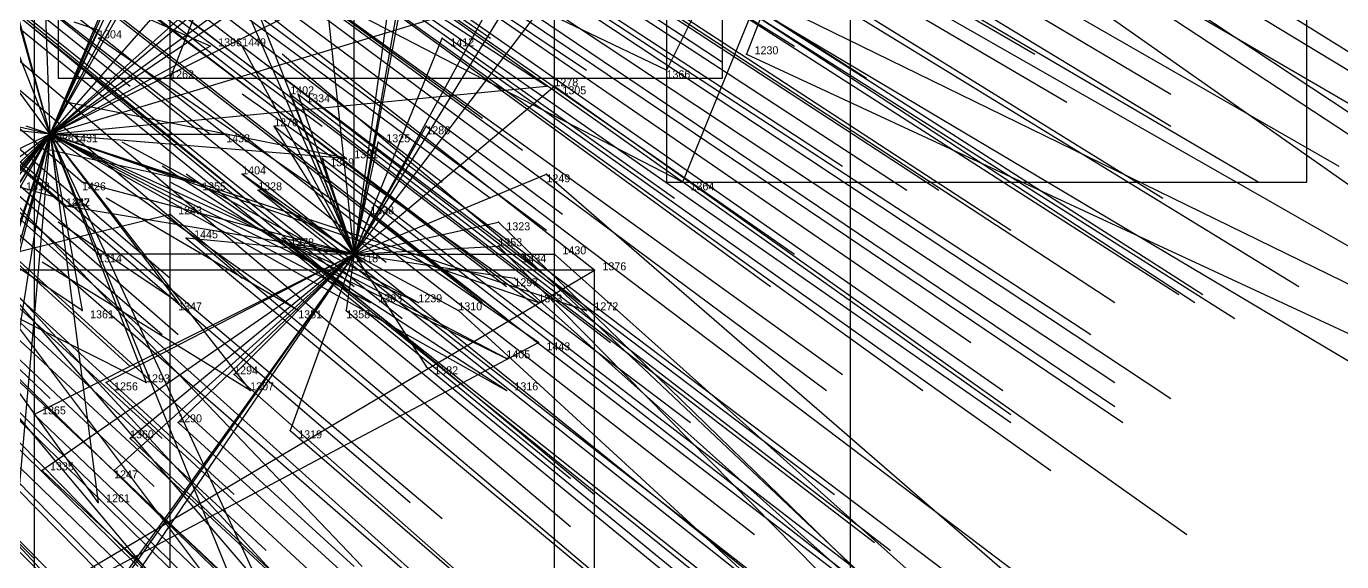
# Model space of a CAD drawing. Extents: x -0.5 to 0.59, y -0.5 to 0.59.
# Drawn here: x 0.327 to 0.4913, y -0.3344 to -0.2675 of the extents above; entities that cross this region are included whole.
import ezdxf

# ---------------------------------------------------------------- set-up
doc = ezdxf.new("R2010")
doc.units = 0
for name, color, linetype in [('Clients', 3, 'CONTINUOUS'), ('Facilities', 3, 'CONTINUOUS'), ('Facilities_lines', 3, 'CONTINUOUS'), ('Min_max_boxes', 1, 'CONTINUOUS'), ('Normals', 1, 'CONTINUOUS'), ('Source_points', 5, 'CONTINUOUS'), ('Text', 3, 'CONTINUOUS')]:
    doc.layers.add(name, color=color, linetype=linetype)

msp = doc.modelspace()

# ---------------------------------------------------------------- linework, layer by layer
at = {"layer": 'Clients', "color": 5}
for p in [(0.336, -0.268, -1.25), (0.379, -0.269, -1.163), (0.35, -0.27, -1.25), (0.354, -0.27, -1.112), (0.417, -0.271, -1.244), (0.345, -0.274, -1.101), (0.407, -0.273, -1.25), (0.36, -0.276, -1.132), (0.361, -0.276, -1.136), (0.392, -0.275, -1.25), (0.393, -0.275, -1.2), (0.358, -0.28, -1.135), (0.377, -0.28, -1.174), (0.333, -0.282, -1.25), (0.352, -0.281, -1.25), (0.371, -0.282, -1.166), (0.364, -0.284, -1.155), (0.367, -0.284, -1.25), (0.334, -0.287, -1.101), (0.348, -0.287, -1.25), (0.354, -0.286, -1.137), (0.392, -0.286, -1.213), (0.409, -0.287, -1.25), (0.331, -0.289, -1.25), (0.356, -0.288, -1.144), (0.332, -0.29, -1.101), (0.345, -0.291, -1.129), (0.37, -0.291, -1.176), (0.386, -0.292, -1.211), (0.347, -0.294, -1.137), (0.359, -0.294, -1.161), (0.36, -0.295, -1.163), (0.386, -0.295, -1.214), (0.336, -0.296, -1.119), (0.389, -0.296, -1.221), (0.393, -0.296, -1.23), (0.388, -0.299, -1.225), (0.398, -0.298, -1.244), (0.346, -0.302, -1.25), (0.37, -0.302, -1.25), (0.376, -0.302, -1.25), (0.391, -0.302, -1.25), (0.334, -0.303, -1.25), (0.361, -0.303, -1.25), (0.367, -0.303, -1.189), (0.381, -0.303, -1.216), (0.397, -0.303, -1.25), (0.391, -0.307, -1.243), (0.377, -0.31, -1.221), (0.387, -0.309, -1.25), (0.337, -0.312, -1.149), (0.342, -0.312, -1.25), (0.353, -0.311, -1.175), (0.355, -0.313, -1.25), (0.387, -0.313, -1.245), (0.328, -0.316, -1.138), (0.346, -0.317, -1.172), (0.36, -0.318, -1.201), (0.34, -0.319, -1.165), (0.329, -0.323, -1.153), (0.338, -0.323, -1.169), (0.336, -0.327, -1.25)]:
    msp.add_point(p, dxfattribs=at)
at = {"layer": 'Facilities', "color": 3}
for p in [(0.33, -0.281, -1.25), (0.368, -0.296, -1.181)]:
    msp.add_point(p, dxfattribs=at)
at = {"layer": 'Facilities_lines', "color": 3}
for p, q in [((0.33, -0.281, -1.25), (0.43, -0.167, -1.25)), ((0.448, -0.191, -1.217), (0.407, -0.273, -1.25)), ((0.448, -0.191, -1.217), (0.409, -0.287, -1.25)), ((0.448, -0.191, -1.217), (0.417, -0.271, -1.244)), ((0.33, -0.281, -1.25), (0.378, -0.197, -1.25)), ((0.373, -0.202, -1.059), (0.345, -0.274, -1.101)), ((0.33, -0.281, -1.25), (0.407, -0.212, -1.25)), ((0.33, -0.281, -1.25), (0.357, -0.219, -1.25)), ((0.33, -0.281, -1.25), (0.395, -0.226, -1.25)), ((0.33, -0.281, -1.25), (0.404, -0.227, -1.25)), ((0.33, -0.281, -1.25), (0.406, -0.23, -1.25)), ((0.33, -0.281, -1.25), (0.352, -0.234, -1.25)), ((0.33, -0.281, -1.25), (0.348, -0.238, -1.25)), ((0.33, -0.281, -1.25), (0.319, -0.24, -1.25)), ((0.368, -0.296, -1.181), (0.347, -0.243, -1.058)), ((0.368, -0.296, -1.181), (0.346, -0.246, -1.06)), ((0.33, -0.281, -1.25), (0.346, -0.251, -1.25)), ((0.33, -0.281, -1.25), (0.329, -0.252, -1.25)), ((0.368, -0.296, -1.181), (0.368, -0.254, -1.119)), ((0.33, -0.281, -1.25), (0.311, -0.255, -1.25)), ((0.33, -0.281, -1.25), (0.323, -0.256, -1.25)), ((0.33, -0.281, -1.25), (0.321, -0.258, -1.25)), ((0.368, -0.296, -1.181), (0.364, -0.259, -1.117)), ((0.368, -0.296, -1.181), (0.373, -0.26, -1.138)), ((0.368, -0.296, -1.181), (0.374, -0.262, -1.143)), ((0.33, -0.281, -1.25), (0.366, -0.263, -1.25)), ((0.368, -0.296, -1.181), (0.386, -0.263, -1.168)), ((0.368, -0.296, -1.181), (0.393, -0.263, -1.181)), ((0.368, -0.296, -1.181), (0.374, -0.264, -1.143)), ((0.33, -0.281, -1.25), (0.383, -0.265, -1.25)), ((0.368, -0.296, -1.181), (0.387, -0.265, -1.172)), ((0.33, -0.281, -1.25), (0.336, -0.268, -1.25)), ((0.368, -0.296, -1.181), (0.379, -0.269, -1.163)), ((0.33, -0.281, -1.25), (0.35, -0.27, -1.25)), ((0.368, -0.296, -1.181), (0.354, -0.27, -1.112)), ((0.33, -0.281, -1.25), (0.3, -0.274, -1.25)), ((0.33, -0.281, -1.25), (0.284, -0.276, -1.25)), ((0.33, -0.281, -1.25), (0.392, -0.275, -1.25)), ((0.368, -0.296, -1.181), (0.36, -0.276, -1.132)), ((0.368, -0.296, -1.181), (0.361, -0.276, -1.136)), ((0.368, -0.296, -1.181), (0.393, -0.275, -1.2)), ((0.368, -0.296, -1.181), (0.358, -0.28, -1.135)), ((0.368, -0.296, -1.181), (0.377, -0.28, -1.174)), ((0.33, -0.281, -1.25), (0.21, -0.392, -1.25)), ((0.33, -0.281, -1.25), (0.252, -0.362, -1.25)), ((0.33, -0.281, -1.25), (0.272, -0.346, -1.25)), ((0.33, -0.281, -1.25), (0.275, -0.353, -1.25)), ((0.33, -0.281, -1.25), (0.275, -0.367, -1.25)), ((0.33, -0.281, -1.25), (0.279, -0.371, -1.25)), ((0.33, -0.281, -1.25), (0.294, -0.298, -1.25)), ((0.33, -0.281, -1.25), (0.304, -0.312, -1.25)), ((0.33, -0.281, -1.25), (0.308, -0.344, -1.25)), ((0.33, -0.281, -1.25), (0.31, -0.352, -1.25)), ((0.33, -0.281, -1.25), (0.311, -0.338, -1.25)), ((0.33, -0.281, -1.25), (0.313, -0.308, -1.25)), ((0.33, -0.281, -1.25), (0.314, -0.293, -1.25)), ((0.33, -0.281, -1.25), (0.318, -0.327, -1.25)), ((0.33, -0.281, -1.25), (0.324, -0.319, -1.25)), ((0.33, -0.281, -1.25), (0.325, -0.338, -1.25)), ((0.33, -0.281, -1.25), (0.331, -0.289, -1.25)), ((0.33, -0.281, -1.25), (0.376, -0.302, -1.25)), ((0.33, -0.281, -1.25), (0.348, -0.287, -1.25)), ((0.33, -0.281, -1.25), (0.336, -0.327, -1.25)), ((0.33, -0.281, -1.25), (0.397, -0.303, -1.25)), ((0.33, -0.281, -1.25), (0.342, -0.312, -1.25)), ((0.33, -0.281, -1.25), (0.37, -0.302, -1.25)), ((0.33, -0.281, -1.25), (0.355, -0.313, -1.25)), ((0.33, -0.281, -1.25), (0.356, -0.337, -1.25)), ((0.33, -0.281, -1.25), (0.387, -0.313, -1.245)), ((0.33, -0.281, -1.25), (0.367, -0.284, -1.25)), ((0.33, -0.281, -1.25), (0.346, -0.302, -1.25)), ((0.33, -0.281, -1.25), (0.361, -0.303, -1.25)), ((0.33, -0.281, -1.25), (0.391, -0.302, -1.25)), ((0.33, -0.281, -1.25), (0.334, -0.303, -1.25)), ((0.33, -0.281, -1.25), (0.387, -0.309, -1.25)), ((0.33, -0.281, -1.25), (0.356, -0.345, -1.25)), ((0.33, -0.281, -1.25), (0.333, -0.282, -1.25)), ((0.33, -0.281, -1.25), (0.352, -0.281, -1.25)), ((0.368, -0.296, -1.181), (0.371, -0.282, -1.166)), ((0.368, -0.296, -1.181), (0.364, -0.284, -1.155)), ((0.368, -0.296, -1.181), (0.334, -0.287, -1.101)), ((0.368, -0.296, -1.181), (0.354, -0.286, -1.137)), ((0.368, -0.296, -1.181), (0.392, -0.286, -1.213)), ((0.368, -0.296, -1.181), (0.356, -0.288, -1.144)), ((0.368, -0.296, -1.181), (0.332, -0.29, -1.101)), ((0.288, -0.305, -1.05), (0.345, -0.291, -1.129)), ((0.368, -0.296, -1.181), (0.37, -0.291, -1.176)), ((0.368, -0.296, -1.181), (0.386, -0.292, -1.211)), ((0.368, -0.296, -1.181), (0.347, -0.294, -1.137)), ((0.368, -0.296, -1.181), (0.359, -0.294, -1.161)), ((0.368, -0.296, -1.181), (0.36, -0.295, -1.163)), ((0.368, -0.296, -1.181), (0.386, -0.295, -1.214)), ((0.368, -0.296, -1.181), (0.328, -0.316, -1.138)), ((0.368, -0.296, -1.181), (0.329, -0.323, -1.153)), ((0.368, -0.296, -1.181), (0.334, -0.344, -1.199)), ((0.368, -0.296, -1.181), (0.335, -0.342, -1.197)), ((0.368, -0.296, -1.181), (0.336, -0.296, -1.119)), ((0.368, -0.296, -1.181), (0.336, -0.343, -1.2)), ((0.368, -0.296, -1.181), (0.337, -0.312, -1.149)), ((0.368, -0.296, -1.181), (0.338, -0.323, -1.169)), ((0.368, -0.296, -1.181), (0.34, -0.319, -1.165)), ((0.368, -0.296, -1.181), (0.346, -0.317, -1.172)), ((0.368, -0.296, -1.181), (0.353, -0.311, -1.175)), ((0.368, -0.296, -1.181), (0.36, -0.318, -1.201)), ((0.368, -0.296, -1.181), (0.367, -0.303, -1.189)), ((0.368, -0.296, -1.181), (0.388, -0.299, -1.225)), ((0.368, -0.296, -1.181), (0.381, -0.303, -1.216)), ((0.368, -0.296, -1.181), (0.377, -0.31, -1.221)), ((0.368, -0.296, -1.181), (0.393, -0.296, -1.23)), ((0.368, -0.296, -1.181), (0.389, -0.296, -1.221)), ((0.31, -0.35, -1.25), (0.398, -0.298, -1.244)), ((0.31, -0.35, -1.25), (0.391, -0.307, -1.243))]:
    msp.add_line(p, q, dxfattribs=at)
at = {"layer": 'Min_max_boxes', "color": 1}
for p, q in [((0.407, -0.107, -1.25), (0.407, -0.287, -1.25)), ((0.407, -0.107, -1.176), (0.407, -0.287, -1.176)), ((0.487, -0.287, -1.25), (0.487, -0.107, -1.25)), ((0.487, -0.287, -1.176), (0.487, -0.107, -1.176)), ((0.331, -0.15, -1.183), (0.331, -0.274, -1.183)), ((0.331, -0.15, -0.982), (0.331, -0.274, -0.982)), ((0.414, -0.274, -1.183), (0.414, -0.15, -1.183)), ((0.414, -0.274, -0.982), (0.414, -0.15, -0.982)), ((0.43, -0.392, -1.25), (0.43, -0.167, -1.25)), ((0.43, -0.392, -1.245), (0.43, -0.167, -1.245)), ((0.328, -0.243, -1.23), (0.328, -0.344, -1.23)), ((0.328, -0.243, -1.058), (0.328, -0.344, -1.058)), ((0.393, -0.344, -1.23), (0.393, -0.243, -1.23)), ((0.393, -0.344, -1.058), (0.393, -0.243, -1.058)), ((0.345, -0.349, -1.145), (0.345, -0.247, -1.145)), ((0.345, -0.349, -0.907), (0.345, -0.247, -0.907)), ((0.331, -0.274, -1.183), (0.414, -0.274, -1.183)), ((0.331, -0.274, -0.982), (0.414, -0.274, -0.982)), ((0.331, -0.274, -1.183), (0.331, -0.274, -0.982)), ((0.414, -0.274, -1.183), (0.414, -0.274, -0.982)), ((0.407, -0.287, -1.25), (0.487, -0.287, -1.25)), ((0.407, -0.287, -1.176), (0.487, -0.287, -1.176)), ((0.407, -0.287, -1.25), (0.407, -0.287, -1.176)), ((0.487, -0.287, -1.25), (0.487, -0.287, -1.176)), ((0.398, -0.298, -1.25), (0.163, -0.298, -1.25)), ((0.398, -0.298, -1.227), (0.163, -0.298, -1.227)), ((0.398, -0.43, -1.25), (0.398, -0.298, -1.25)), ((0.398, -0.43, -1.227), (0.398, -0.298, -1.227)), ((0.398, -0.298, -1.25), (0.398, -0.298, -1.227))]:
    msp.add_line(p, q, dxfattribs=at)
at = {"layer": 'Normals', "color": 1}
for p, q in [((0.267, -0.216, -0.86), (0.34, -0.275, -0.823)), ((0.309, -0.216, -0.942), (0.385, -0.269, -0.905)), ((0.283, -0.218, -0.894), (0.357, -0.274, -0.857)), ((0.32, -0.221, -0.971), (0.397, -0.273, -0.934)), ((0.337, -0.221, -1.006), (0.414, -0.272, -0.969)), ((0.345, -0.221, -1.023), (0.423, -0.27, -0.986)), ((0.277, -0.224, -0.89), (0.35, -0.281, -0.853)), ((0.29, -0.225, -0.917), (0.364, -0.28, -0.879)), ((0.309, -0.224, -0.955), (0.384, -0.279, -0.917)), ((0.354, -0.224, -1.047), (0.432, -0.274, -1.01)), ((0.373, -0.224, -1.088), (0.453, -0.271, -1.051)), ((0.334, -0.287, -1.101), (0.264, -0.227, -1.139)), ((0.294, -0.227, -0.928), (0.367, -0.284, -0.891)), ((0.314, -0.228, -0.97), (0.389, -0.283, -0.933)), ((0.332, -0.29, -1.101), (0.262, -0.229, -1.139)), ((0.377, -0.23, -1.105), (0.457, -0.277, -1.068)), ((0.391, -0.229, -1.132), (0.47, -0.276, -1.095)), ((0.306, -0.231, -0.958), (0.379, -0.287, -0.92)), ((0.423, -0.231, -1.206), (0.507, -0.282, -1.186)), ((0.286, -0.233, -0.923), (0.358, -0.292, -0.885)), ((0.391, -0.232, -1.136), (0.47, -0.28, -1.098)), ((0.311, -0.234, -0.973), (0.385, -0.289, -0.936)), ((0.351, -0.234, -1.056), (0.429, -0.285, -1.018)), ((0.336, -0.296, -1.119), (0.266, -0.235, -1.156)), ((0.32, -0.236, -0.993), (0.394, -0.291, -0.957)), ((0.332, -0.235, -1.017), (0.408, -0.289, -0.98)), ((0.42, -0.235, -1.203), (0.504, -0.284, -1.181)), ((0.435, -0.235, -1.236), (0.52, -0.288, -1.244)), ((0.274, -0.238, -0.909), (0.345, -0.299, -0.872)), ((0.317, -0.237, -0.99), (0.392, -0.293, -0.953)), ((0.359, -0.237, -1.076), (0.437, -0.288, -1.039)), ((0.363, -0.237, -1.084), (0.441, -0.288, -1.046)), ((0.283, -0.239, -0.925), (0.354, -0.299, -0.888)), ((0.297, -0.239, -0.952), (0.369, -0.297, -0.915)), ((0.299, -0.239, -0.958), (0.372, -0.297, -0.92)), ((0.411, -0.239, -1.187), (0.491, -0.285, -1.15)), ((0.433, -0.239, -1.237), (0.516, -0.294, -1.242)), ((0.39, -0.24, -1.145), (0.469, -0.289, -1.107)), ((0.401, -0.24, -1.169), (0.481, -0.287, -1.131)), ((0.425, -0.24, -1.219), (0.506, -0.297, -1.21)), ((0.296, -0.242, -0.956), (0.368, -0.3, -0.919)), ((0.313, -0.243, -0.991), (0.387, -0.3, -0.955)), ((0.319, -0.243, -1.003), (0.393, -0.3, -0.966)), ((0.347, -0.243, -1.058), (0.423, -0.296, -1.021)), ((0.372, -0.242, -1.109), (0.45, -0.293, -1.072)), ((0.433, -0.242, -1.24), (0.515, -0.296, -1.256)), ((0.274, -0.246, -0.92), (0.344, -0.306, -0.882)), ((0.276, -0.245, -0.922), (0.346, -0.306, -0.885)), ((0.302, -0.246, -0.974), (0.374, -0.304, -0.937)), ((0.311, -0.245, -0.99), (0.384, -0.302, -0.953)), ((0.346, -0.246, -1.06), (0.42, -0.3, -1.022)), ((0.271, -0.247, -0.918), (0.34, -0.31, -0.881)), ((0.314, -0.247, -0.999), (0.387, -0.304, -0.962)), ((0.407, -0.273, -1.25), (0.357, -0.249, -1.167)), ((0.263, -0.25, -0.907), (0.33, -0.314, -0.87)), ((0.327, -0.251, -1.029), (0.4, -0.307, -0.993)), ((0.385, -0.251, -1.15), (0.463, -0.302, -1.113)), ((0.393, -0.251, -1.165), (0.471, -0.301, -1.128)), ((0.395, -0.251, -1.169), (0.473, -0.302, -1.132)), ((0.396, -0.251, -1.171), (0.474, -0.301, -1.134)), ((0.406, -0.251, -1.194), (0.486, -0.3, -1.158)), ((0.368, -0.254, -1.119), (0.445, -0.307, -1.081)), ((0.399, -0.254, -1.183), (0.478, -0.304, -1.146)), ((0.392, -0.275, -1.25), (0.363, -0.256, -1.156)), ((0.382, -0.255, -1.149), (0.46, -0.306, -1.112)), ((0.424, -0.256, -1.238), (0.508, -0.304, -1.264)), ((0.276, -0.257, -0.942), (0.344, -0.319, -0.905)), ((0.354, -0.257, -1.093), (0.429, -0.311, -1.055)), ((0.398, -0.298, -1.244), (0.347, -0.258, -1.167)), ((0.353, -0.258, -1.092), (0.427, -0.313, -1.054)), ((0.409, -0.287, -1.25), (0.353, -0.258, -1.173)), ((0.364, -0.259, -1.117), (0.439, -0.313, -1.079)), ((0.275, -0.261, -0.949), (0.343, -0.325, -0.913)), ((0.336, -0.261, -1.064), (0.41, -0.317, -1.027)), ((0.373, -0.26, -1.138), (0.449, -0.313, -1.1)), ((0.386, -0.261, -1.163), (0.463, -0.312, -1.127)), ((0.411, -0.261, -1.217), (0.495, -0.311, -1.199)), ((0.413, -0.261, -1.221), (0.503, -0.305, -1.216)), ((0.35, -0.27, -1.25), (0.332, -0.262, -1.152)), ((0.374, -0.262, -1.143), (0.45, -0.316, -1.106)), ((0.284, -0.263, -0.968), (0.353, -0.326, -0.931)), ((0.374, -0.264, -1.143), (0.45, -0.317, -1.106)), ((0.386, -0.263, -1.168), (0.463, -0.315, -1.131)), ((0.393, -0.263, -1.181), (0.47, -0.314, -1.144)), ((0.324, -0.266, -1.046), (0.395, -0.324, -1.009)), ((0.387, -0.265, -1.172), (0.464, -0.317, -1.135)), ((0.305, -0.267, -1.012), (0.375, -0.327, -0.975)), ((0.327, -0.267, -1.055), (0.398, -0.326, -1.018)), ((0.336, -0.268, -1.25), (0.333, -0.267, -1.15)), ((0.262, -0.268, -0.937), (0.328, -0.334, -0.9)), ((0.308, -0.269, -1.022), (0.379, -0.329, -0.986)), ((0.391, -0.307, -1.243), (0.336, -0.269, -1.169)), ((0.379, -0.269, -1.163), (0.455, -0.323, -1.126)), ((0.335, -0.342, -1.197), (0.268, -0.27, -1.214)), ((0.275, -0.27, -0.963), (0.341, -0.335, -0.927)), ((0.289, -0.27, -0.989), (0.357, -0.333, -0.951)), ((0.324, -0.27, -1.054), (0.395, -0.33, -1.017)), ((0.354, -0.27, -1.112), (0.428, -0.326, -1.075)), ((0.397, -0.303, -1.25), (0.359, -0.271, -1.164)), ((0.417, -0.271, -1.244), (0.501, -0.31, -1.281)), ((0.274, -0.272, -0.964), (0.34, -0.336, -0.927)), ((0.336, -0.343, -1.2), (0.266, -0.273, -1.21)), ((0.3, -0.273, -1.014), (0.368, -0.335, -0.976)), ((0.359, -0.337, -1.232), (0.3, -0.273, -1.183)), ((0.345, -0.274, -1.101), (0.418, -0.331, -1.063)), ((0.293, -0.276, -1.006), (0.361, -0.339, -0.969)), ((0.306, -0.276, -1.029), (0.376, -0.337, -0.992)), ((0.391, -0.302, -1.25), (0.354, -0.276, -1.161)), ((0.36, -0.276, -1.132), (0.433, -0.332, -1.095)), ((0.361, -0.276, -1.136), (0.435, -0.333, -1.099)), ((0.393, -0.275, -1.2), (0.472, -0.331, -1.173)), ((0.289, -0.277, -1), (0.356, -0.34, -0.962)), ((0.351, -0.346, -1.232), (0.293, -0.277, -1.188)), ((0.31, -0.277, -1.039), (0.379, -0.339, -1.002)), ((0.352, -0.281, -1.25), (0.332, -0.277, -1.152)), ((0.367, -0.284, -1.25), (0.342, -0.279, -1.153)), ((0.33, -0.281, -1.25), (0.327, -0.28, -1.15)), ((0.333, -0.282, -1.25), (0.327, -0.28, -1.15)), ((0.358, -0.28, -1.135), (0.431, -0.337, -1.098)), ((0.377, -0.28, -1.174), (0.451, -0.336, -1.136)), ((0.376, -0.302, -1.25), (0.339, -0.282, -1.159)), ((0.371, -0.282, -1.166), (0.445, -0.338, -1.129)), ((0.348, -0.287, -1.25), (0.33, -0.283, -1.152)), ((0.364, -0.284, -1.155), (0.438, -0.341, -1.118)), ((0.387, -0.313, -1.245), (0.344, -0.285, -1.159)), ((0.331, -0.289, -1.25), (0.324, -0.287, -1.15)), ((0.387, -0.309, -1.25), (0.345, -0.287, -1.162)), ((0.37, -0.302, -1.25), (0.347, -0.286, -1.154)), ((0.354, -0.286, -1.137), (0.427, -0.343, -1.1)), ((0.392, -0.286, -1.213), (0.467, -0.351, -1.198)), ((0.298, -0.288, -1.036), (0.364, -0.353, -0.999)), ((0.361, -0.303, -1.25), (0.337, -0.289, -1.154)), ((0.356, -0.288, -1.144), (0.429, -0.346, -1.107)), ((0.299, -0.29, -1.041), (0.365, -0.355, -1.004)), ((0.369, -0.335, -1.25), (0.326, -0.29, -1.171)), ((0.286, -0.291, -1.02), (0.351, -0.357, -0.982)), ((0.346, -0.302, -1.25), (0.331, -0.292, -1.152)), ((0.345, -0.291, -1.129), (0.416, -0.351, -1.092)), ((0.37, -0.291, -1.176), (0.443, -0.347, -1.139)), ((0.386, -0.292, -1.211), (0.457, -0.361, -1.195)), ((0.308, -0.294, -1.065), (0.375, -0.359, -1.028)), ((0.347, -0.294, -1.137), (0.418, -0.353, -1.1)), ((0.359, -0.294, -1.161), (0.432, -0.352, -1.123)), ((0.297, -0.295, -1.046), (0.362, -0.361, -1.01)), ((0.336, -0.327, -1.25), (0.313, -0.295, -1.158)), ((0.334, -0.303, -1.25), (0.322, -0.295, -1.151)), ((0.36, -0.295, -1.163), (0.432, -0.353, -1.126)), ((0.386, -0.295, -1.214), (0.455, -0.365, -1.199)), ((0.304, -0.297, -1.062), (0.369, -0.363, -1.025)), ((0.356, -0.345, -1.25), (0.32, -0.297, -1.17)), ((0.355, -0.313, -1.25), (0.329, -0.297, -1.155)), ((0.368, -0.296, -1.181), (0.44, -0.354, -1.144)), ((0.389, -0.296, -1.221), (0.461, -0.364, -1.213)), ((0.393, -0.296, -1.23), (0.468, -0.363, -1.231)), ((0.299, -0.298, -1.055), (0.364, -0.364, -1.018)), ((0.388, -0.299, -1.225), (0.463, -0.366, -1.226)), ((0.342, -0.312, -1.25), (0.322, -0.302, -1.152)), ((0.356, -0.337, -1.25), (0.326, -0.302, -1.162)), ((0.367, -0.303, -1.189), (0.44, -0.363, -1.158)), ((0.381, -0.303, -1.216), (0.454, -0.37, -1.205)), ((0.377, -0.31, -1.221), (0.455, -0.374, -1.221)), ((0.337, -0.312, -1.149), (0.405, -0.375, -1.112)), ((0.353, -0.311, -1.175), (0.422, -0.372, -1.138)), ((0.328, -0.316, -1.138), (0.395, -0.38, -1.101)), ((0.346, -0.317, -1.172), (0.414, -0.379, -1.135)), ((0.36, -0.318, -1.201), (0.434, -0.382, -1.182)), ((0.34, -0.319, -1.165), (0.407, -0.382, -1.128)), ((0.329, -0.323, -1.153), (0.397, -0.387, -1.116)), ((0.338, -0.323, -1.169), (0.405, -0.387, -1.132))]:
    msp.add_line(p, q, dxfattribs=at)
at = {"layer": 'Source_points', "color": 5}
for p in [(0.336, -0.268, -1.25), (0.379, -0.269, -1.163), (0.35, -0.27, -1.25), (0.354, -0.27, -1.112), (0.417, -0.271, -1.244), (0.345, -0.274, -1.101), (0.407, -0.273, -1.25), (0.36, -0.276, -1.132), (0.361, -0.276, -1.136), (0.392, -0.275, -1.25), (0.393, -0.275, -1.2), (0.358, -0.28, -1.135), (0.377, -0.28, -1.174), (0.33, -0.281, -1.25), (0.333, -0.282, -1.25), (0.352, -0.281, -1.25), (0.371, -0.282, -1.166), (0.364, -0.284, -1.155), (0.367, -0.284, -1.25), (0.334, -0.287, -1.101), (0.348, -0.287, -1.25), (0.354, -0.286, -1.137), (0.392, -0.286, -1.213), (0.409, -0.287, -1.25), (0.331, -0.289, -1.25), (0.356, -0.288, -1.144), (0.332, -0.29, -1.101), (0.345, -0.291, -1.129), (0.37, -0.291, -1.176), (0.386, -0.292, -1.211), (0.347, -0.294, -1.137), (0.359, -0.294, -1.161), (0.36, -0.295, -1.163), (0.386, -0.295, -1.214), (0.336, -0.296, -1.119), (0.368, -0.296, -1.181), (0.389, -0.296, -1.221), (0.393, -0.296, -1.23), (0.388, -0.299, -1.225), (0.398, -0.298, -1.244), (0.346, -0.302, -1.25), (0.37, -0.302, -1.25), (0.376, -0.302, -1.25), (0.391, -0.302, -1.25), (0.334, -0.303, -1.25), (0.361, -0.303, -1.25), (0.367, -0.303, -1.189), (0.381, -0.303, -1.216), (0.397, -0.303, -1.25), (0.391, -0.307, -1.243), (0.377, -0.31, -1.221), (0.387, -0.309, -1.25), (0.337, -0.312, -1.149), (0.342, -0.312, -1.25), (0.353, -0.311, -1.175), (0.355, -0.313, -1.25), (0.387, -0.313, -1.245), (0.328, -0.316, -1.138), (0.346, -0.317, -1.172), (0.36, -0.318, -1.201), (0.34, -0.319, -1.165), (0.329, -0.323, -1.153), (0.338, -0.323, -1.169), (0.336, -0.327, -1.25)]:
    msp.add_point(p, dxfattribs=at)

# ---------------------------------------------------------------- texts
at = {"layer": 'Text', "color": 3}
for s, p in [('1304', (0.336, -0.269, -1.25)), ('1396', (0.351, -0.27, -1.25)), ('1449', (0.354, -0.27, -1.112)), ('1412', (0.38, -0.27, -1.163)), ('1230', (0.418, -0.271, -1.244)), ('1262', (0.345, -0.274, -1.101)), ('1278', (0.393, -0.275, -1.25)), ('1366', (0.407, -0.274, -1.25)), ('1402', (0.36, -0.276, -1.132)), ('1334', (0.362, -0.277, -1.136)), ('1305', (0.394, -0.276, -1.2)), ('1270', (0.358, -0.28, -1.135)), ('1286', (0.377, -0.281, -1.174)), ('1386', (0.33, -0.282, -1.25)), ('1431', (0.333, -0.282, -1.25)), ('1433', (0.352, -0.282, -1.25)), ('1325', (0.372, -0.282, -1.166)), ('1369', (0.365, -0.285, -1.155)), ('1331', (0.368, -0.284, -1.25)), ('1404', (0.354, -0.286, -1.137)), ('1313', (0.327, -0.288, -1.087)), ('1426', (0.334, -0.288, -1.101)), ('1255', (0.349, -0.288, -1.25)), ('1328', (0.356, -0.288, -1.144)), ('1249', (0.392, -0.287, -1.213)), ('1364', (0.41, -0.288, -1.25)), ('1232', (0.332, -0.29, -1.25)), ('1447', (0.332, -0.29, -1.101)), ('1243', (0.346, -0.291, -1.129)), ('1338', (0.37, -0.291, -1.176)), ('1323', (0.387, -0.293, -1.211)), ('1445', (0.348, -0.294, -1.137)), ('1223', (0.36, -0.295, -1.161)), ('1378', (0.36, -0.295, -1.163)), ('1353', (0.386, -0.295, -1.214)), ('1430', (0.394, -0.296, -1.23)), ('1314', (0.336, -0.297, -1.119)), ('1318', (0.368, -0.297, -1.181)), ('1434', (0.389, -0.297, -1.221)), ('1376', (0.399, -0.298, -1.244)), ('1297', (0.388, -0.3, -1.225)), ('1347', (0.346, -0.303, -1.25)), ('1303', (0.371, -0.302, -1.25)), ('1239', (0.376, -0.302, -1.25)), ('1310', (0.381, -0.303, -1.216)), ('1373', (0.391, -0.302, -1.25)), ('1272', (0.398, -0.303, -1.25)), ('1361', (0.335, -0.304, -1.25)), ('1351', (0.361, -0.304, -1.25)), ('1358', (0.367, -0.304, -1.189)), ('1443', (0.392, -0.308, -1.243)), ('1405', (0.387, -0.309, -1.25)), ('1294', (0.353, -0.311, -1.175)), ('1382', (0.378, -0.311, -1.221)), ('1256', (0.338, -0.313, -1.149)), ('1293', (0.342, -0.312, -1.25)), ('1307', (0.355, -0.313, -1.25)), ('1316', (0.388, -0.313, -1.245)), ('1365', (0.329, -0.316, -1.138)), ('1290', (0.346, -0.317, -1.172)), ('1360', (0.34, -0.319, -1.165)), ('1319', (0.361, -0.319, -1.201)), ('1335', (0.33, -0.323, -1.153)), ('1247', (0.338, -0.324, -1.169)), ('1261', (0.337, -0.327, -1.25))]:
    msp.add_text(s, height=0.001, dxfattribs=at).set_placement(p)

doc.saveas('drawing.dxf')
